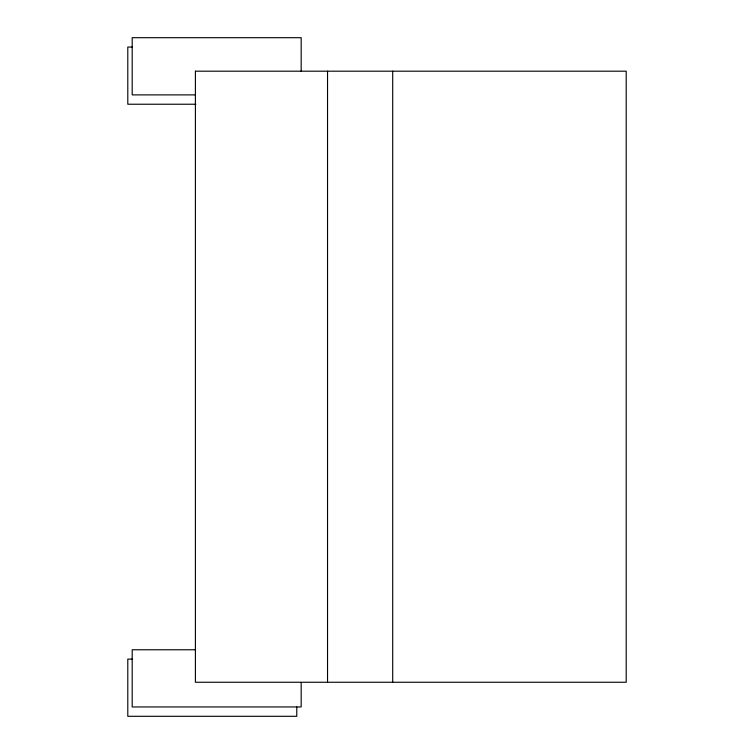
<?xml version="1.0" encoding="UTF-8"?>
<svg xmlns="http://www.w3.org/2000/svg" width="754" height="754" viewBox="0 0 754 754"><rect width="100%" height="100%" fill="white"/><g stroke="black" fill="none" stroke-linecap="round" stroke-linejoin="round"><path stroke-width="1.13" d="M132.318 47.05L127.794 47.05L127.794 104.231L195.852 104.231M195.559 94.891L132.195 94.891L132.195 37.7L301.176 37.7L301.176 71.545M195.559 649.769L132.195 649.769L132.195 706.95L301.176 706.95L301.176 682.445M132.318 659.109L127.794 659.109L127.794 716.3L296.774 716.3L296.774 706.96M392.702 71.187L392.702 682.257M327.538 71.187L327.538 682.257M195.399 71.187L195.399 682.257L626.206 682.257L626.206 71.187L195.399 71.187"/></g></svg>
